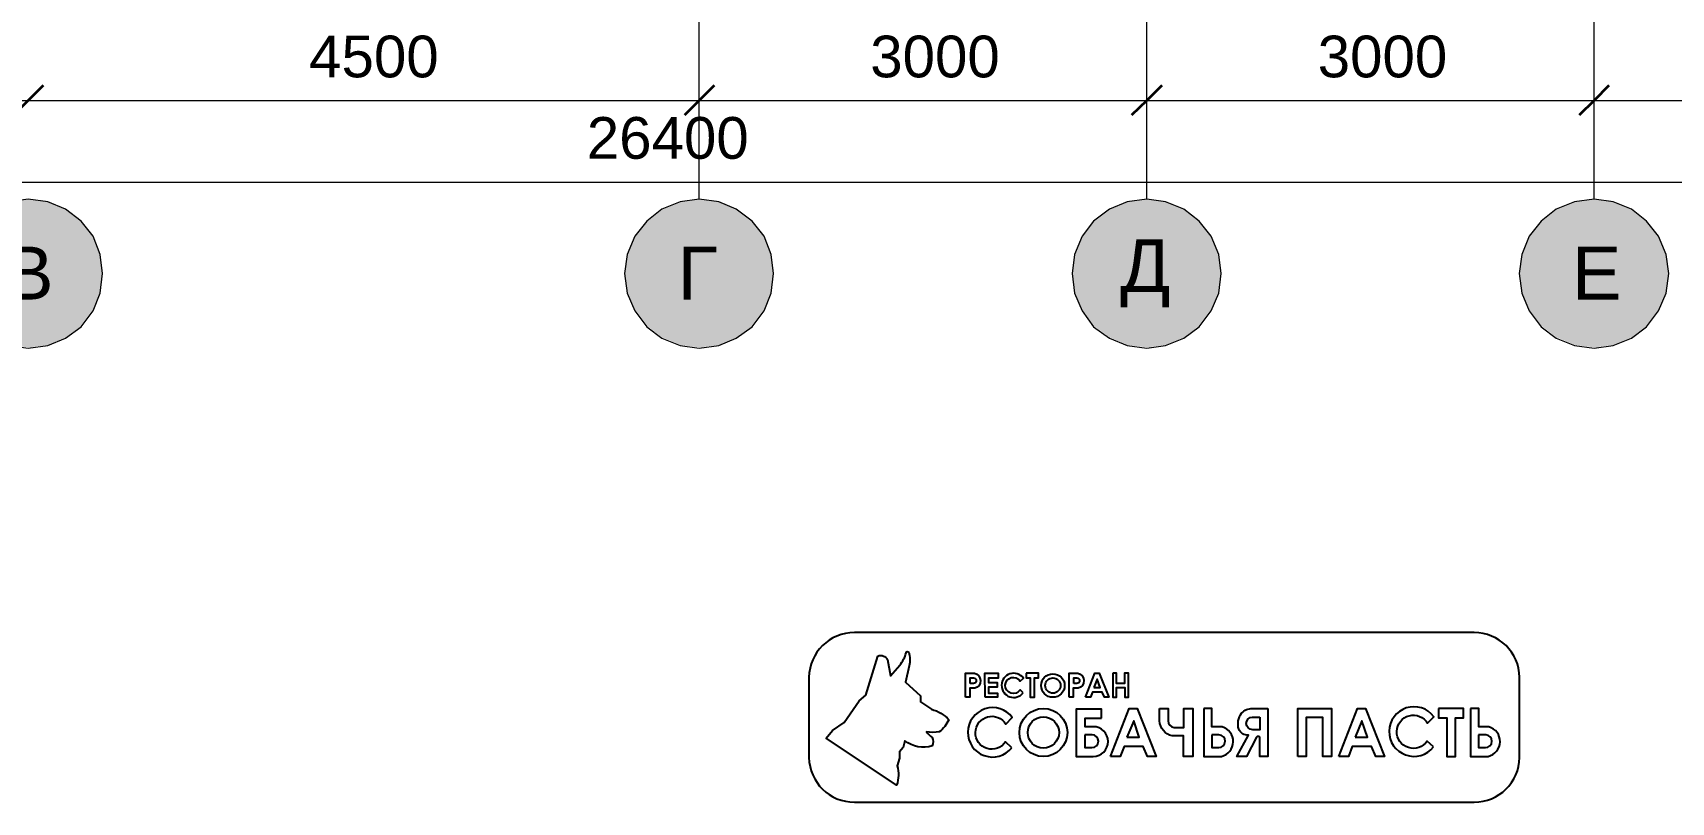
# Model space of a CAD drawing. Header units: millimetres. Extents: x -6983 to 114033, y -5968 to 36007.
# Drawn here: x 81509 to 92497, y -5239 to -80 of the extents above; entities that cross this region are included whole.
import ezdxf

# ---------------------------------------------------------------- set-up
doc = ezdxf.new("R2010")
doc.units = ezdxf.units.MM
doc.layers.add('PDF _Геометрия', color=7, linetype='Continuous')
doc.layers.add('PDF _Текст', color=7, linetype='Continuous')
doc.layers.add('PDF _Сплошная заливка', color=7, linetype='Continuous', true_color=0xffffff)
doc.styles.add('PDF Arial', font='arial.ttf')

msp = doc.modelspace()

# ---------------------------------------------------------------- hatches: boundary and pattern name
at = {"layer": 'PDF _Сплошная заливка', "transparency": 33554559}
for points in [[(81579, -1204), (81512, -1196), (81448, -1196), (81414, -1200), (81385, -1204), (81351, -1208), (81334, -1217), (81321, -1221), (81313, -1225), (81300, -1230), (81283, -1238), (81270, -1242), (81262, -1246), (81249, -1251), (81241, -1255), (81228, -1259), (81215, -1272), (81207, -1276), (81194, -1289), (81186, -1293), (81173, -1306), (81164, -1310), (81152, -1323), (81143, -1327), (81135, -1335), (81126, -1340), (81122, -1348), (81114, -1357), (81109, -1365), (81097, -1378), (81092, -1386), (81080, -1399), (81075, -1407), (81063, -1420), (81059, -1428), (81046, -1441), (81042, -1454), (81037, -1462), (81033, -1475), (81029, -1484), (81025, -1496), (81016, -1513), (81012, -1526), (81008, -1534), (81004, -1547), (80995, -1564), (80991, -1598), (80987, -1627), (80982, -1661), (80978, -1691), (80982, -1695), (80982, -1725), (80987, -1725), (80987, -1759), (80991, -1759), (80991, -1793), (80995, -1793), (80995, -1826), (80999, -1826), (80999, -1835), (81004, -1835), (81004, -1843), (81008, -1843), (81008, -1856), (81012, -1856), (81012, -1865), (81016, -1865), (81016, -1873), (81020, -1873), (81020, -1886), (81025, -1886), (81025, -1894), (81029, -1894), (81029, -1903), (81033, -1903), (81033, -1915), (81037, -1915), (81037, -1924), (81042, -1924), (81042, -1932), (81046, -1932), (81046, -1945), (81050, -1945), (81063, -1958), (81063, -1966), (81067, -1966), (81075, -1975), (81075, -1983), (81080, -1983), (81088, -1992), (81088, -2000), (81092, -2000), (81101, -2008), (81101, -2017), (81105, -2017), (81114, -2025), (81114, -2034), (81118, -2034), (81126, -2042), (81126, -2051), (81135, -2051), (81143, -2059), (81152, -2063), (81160, -2072), (81169, -2076), (81177, -2085), (81186, -2089), (81194, -2097), (81202, -2102), (81211, -2110), (81219, -2114), (81228, -2123), (81241, -2127), (81249, -2131), (81262, -2135), (81270, -2140), (81283, -2144), (81300, -2152), (81313, -2157), (81321, -2161), (81334, -2165), (81351, -2174), (81385, -2178), (81414, -2182), (81448, -2186), (81512, -2190), (81512, -2186), (81579, -2178), (81609, -2174), (81622, -2169), (81639, -2161), (81651, -2157), (81668, -2148), (81681, -2144), (81698, -2135), (81710, -2131), (81736, -2119), (81740, -2114), (81749, -2110), (81757, -2102), (81766, -2097), (81770, -2093), (81778, -2089), (81787, -2080), (81795, -2076), (81799, -2072), (81808, -2068), (81816, -2059), (81825, -2055), (81846, -2034), (81850, -2025), (81859, -2017), (81863, -2008), (81871, -2000), (81876, -1992), (81884, -1983), (81888, -1975), (81897, -1966), (81901, -1958), (81909, -1949), (81918, -1932), (81922, -1920), (81926, -1911), (81931, -1898), (81935, -1890), (81939, -1877), (81943, -1869), (81948, -1856), (81952, -1848), (81960, -1822), (81964, -1793), (81973, -1725), (81977, -1661), (81973, -1661), (81973, -1632), (81969, -1632), (81969, -1598), (81964, -1598), (81964, -1568), (81960, -1568), (81960, -1555), (81956, -1555), (81956, -1543), (81952, -1543), (81952, -1534), (81948, -1534), (81948, -1522), (81943, -1522), (81943, -1509), (81939, -1509), (81939, -1500), (81935, -1500), (81935, -1488), (81931, -1488), (81931, -1475), (81926, -1475), (81926, -1467), (81922, -1467), (81922, -1454), (81918, -1454), (81918, -1445), (81914, -1445), (81914, -1437), (81905, -1428), (81901, -1428), (81901, -1420), (81888, -1407), (81884, -1407), (81884, -1399), (81871, -1386), (81867, -1386), (81867, -1378), (81854, -1365), (81850, -1365), (81850, -1357), (81821, -1327), (81812, -1323), (81804, -1314), (81795, -1310), (81787, -1301), (81778, -1297), (81770, -1289), (81761, -1285), (81753, -1276), (81744, -1272), (81736, -1263), (81710, -1251), (81698, -1246), (81681, -1238), (81668, -1234), (81651, -1225), (81639, -1221), (81622, -1213), (81609, -1208)], [(86079, -1204), (86012, -1196), (85948, -1196), (85914, -1200), (85885, -1204), (85851, -1208), (85834, -1217), (85821, -1221), (85813, -1225), (85800, -1230), (85783, -1238), (85770, -1242), (85762, -1246), (85749, -1251), (85741, -1255), (85728, -1259), (85715, -1272), (85707, -1276), (85694, -1289), (85686, -1293), (85673, -1306), (85664, -1310), (85652, -1323), (85643, -1327), (85635, -1335), (85626, -1340), (85622, -1348), (85614, -1357), (85609, -1365), (85597, -1378), (85592, -1386), (85580, -1399), (85575, -1407), (85563, -1420), (85559, -1428), (85546, -1441), (85542, -1454), (85537, -1462), (85533, -1475), (85529, -1484), (85525, -1496), (85516, -1513), (85512, -1526), (85508, -1534), (85504, -1547), (85495, -1564), (85491, -1598), (85487, -1627), (85482, -1661), (85478, -1691), (85482, -1695), (85482, -1725), (85487, -1725), (85487, -1759), (85491, -1759), (85491, -1793), (85495, -1793), (85495, -1826), (85499, -1826), (85499, -1835), (85504, -1835), (85504, -1843), (85508, -1843), (85508, -1856), (85512, -1856), (85512, -1865), (85516, -1865), (85516, -1873), (85520, -1873), (85520, -1886), (85525, -1886), (85525, -1894), (85529, -1894), (85529, -1903), (85533, -1903), (85533, -1915), (85537, -1915), (85537, -1924), (85542, -1924), (85542, -1932), (85546, -1932), (85546, -1945), (85550, -1945), (85563, -1958), (85563, -1966), (85567, -1966), (85575, -1975), (85575, -1983), (85580, -1983), (85588, -1992), (85588, -2000), (85592, -2000), (85601, -2008), (85601, -2017), (85605, -2017), (85614, -2025), (85614, -2034), (85618, -2034), (85626, -2042), (85626, -2051), (85635, -2051), (85643, -2059), (85652, -2063), (85660, -2072), (85669, -2076), (85677, -2085), (85686, -2089), (85694, -2097), (85702, -2102), (85711, -2110), (85719, -2114), (85728, -2123), (85741, -2127), (85749, -2131), (85762, -2135), (85770, -2140), (85783, -2144), (85800, -2152), (85813, -2157), (85821, -2161), (85834, -2165), (85851, -2174), (85885, -2178), (85914, -2182), (85948, -2186), (86012, -2190), (86012, -2186), (86079, -2178), (86109, -2174), (86122, -2169), (86139, -2161), (86151, -2157), (86168, -2148), (86181, -2144), (86198, -2135), (86210, -2131), (86236, -2119), (86240, -2114), (86249, -2110), (86257, -2102), (86266, -2097), (86270, -2093), (86278, -2089), (86287, -2080), (86295, -2076), (86299, -2072), (86308, -2068), (86316, -2059), (86325, -2055), (86346, -2034), (86350, -2025), (86359, -2017), (86363, -2008), (86371, -2000), (86376, -1992), (86384, -1983), (86388, -1975), (86397, -1966), (86401, -1958), (86409, -1949), (86418, -1932), (86422, -1920), (86426, -1911), (86431, -1898), (86435, -1890), (86439, -1877), (86443, -1869), (86448, -1856), (86452, -1848), (86460, -1822), (86464, -1793), (86473, -1725), (86477, -1661), (86473, -1661), (86473, -1632), (86469, -1632), (86469, -1598), (86464, -1598), (86464, -1568), (86460, -1568), (86460, -1555), (86456, -1555), (86456, -1543), (86452, -1543), (86452, -1534), (86448, -1534), (86448, -1522), (86443, -1522), (86443, -1509), (86439, -1509), (86439, -1500), (86435, -1500), (86435, -1488), (86431, -1488), (86431, -1475), (86426, -1475), (86426, -1467), (86422, -1467), (86422, -1454), (86418, -1454), (86418, -1445), (86414, -1445), (86414, -1437), (86405, -1428), (86401, -1428), (86401, -1420), (86388, -1407), (86384, -1407), (86384, -1399), (86371, -1386), (86367, -1386), (86367, -1378), (86354, -1365), (86350, -1365), (86350, -1357), (86321, -1327), (86312, -1323), (86304, -1314), (86295, -1310), (86287, -1301), (86278, -1297), (86270, -1289), (86261, -1285), (86253, -1276), (86244, -1272), (86236, -1263), (86210, -1251), (86198, -1246), (86181, -1238), (86168, -1234), (86151, -1225), (86139, -1221), (86122, -1213), (86109, -1208)], [(89043, -1200), (89013, -1196), (88949, -1196), (88848, -1208), (88831, -1217), (88818, -1221), (88801, -1230), (88789, -1234), (88772, -1242), (88759, -1246), (88742, -1255), (88729, -1259), (88717, -1272), (88708, -1276), (88700, -1285), (88691, -1289), (88683, -1297), (88674, -1301), (88666, -1310), (88657, -1314), (88649, -1323), (88640, -1327), (88632, -1335), (88623, -1340), (88619, -1348), (88611, -1357), (88607, -1365), (88598, -1373), (88594, -1382), (88585, -1390), (88581, -1399), (88573, -1407), (88568, -1416), (88560, -1424), (88556, -1433), (88547, -1441), (88543, -1454), (88539, -1462), (88535, -1475), (88530, -1484), (88526, -1496), (88518, -1513), (88513, -1526), (88509, -1534), (88505, -1547), (88496, -1564), (88492, -1598), (88488, -1627), (88484, -1661), (88480, -1691), (88484, -1695), (88484, -1725), (88488, -1725), (88488, -1759), (88492, -1759), (88492, -1793), (88496, -1793), (88496, -1826), (88501, -1826), (88501, -1835), (88505, -1835), (88505, -1843), (88509, -1843), (88509, -1856), (88513, -1856), (88513, -1865), (88518, -1865), (88518, -1873), (88522, -1873), (88522, -1886), (88526, -1886), (88526, -1894), (88530, -1894), (88530, -1903), (88535, -1903), (88535, -1915), (88539, -1915), (88539, -1924), (88543, -1924), (88543, -1932), (88547, -1932), (88547, -1945), (88552, -1945), (88560, -1953), (88560, -1962), (88564, -1962), (88573, -1970), (88573, -1979), (88577, -1979), (88581, -1983), (88581, -1992), (88585, -1992), (88594, -2000), (88594, -2008), (88598, -2008), (88602, -2013), (88602, -2021), (88607, -2021), (88615, -2030), (88615, -2038), (88619, -2038), (88623, -2042), (88623, -2051), (88632, -2051), (88636, -2055), (88645, -2059), (88653, -2068), (88662, -2072), (88666, -2076), (88674, -2080), (88683, -2089), (88691, -2093), (88695, -2097), (88704, -2102), (88712, -2110), (88721, -2114), (88729, -2123), (88742, -2127), (88759, -2135), (88772, -2140), (88789, -2148), (88801, -2152), (88818, -2161), (88831, -2165), (88848, -2174), (88949, -2186), (89013, -2190), (89013, -2186), (89043, -2182), (89076, -2178), (89106, -2174), (89119, -2169), (89127, -2165), (89140, -2161), (89148, -2157), (89161, -2152), (89178, -2144), (89191, -2140), (89199, -2135), (89212, -2131), (89237, -2119), (89246, -2110), (89254, -2106), (89263, -2097), (89271, -2093), (89280, -2085), (89288, -2080), (89297, -2072), (89305, -2068), (89314, -2059), (89322, -2055), (89343, -2034), (89347, -2025), (89356, -2017), (89360, -2008), (89369, -2000), (89373, -1992), (89381, -1983), (89385, -1975), (89394, -1966), (89398, -1958), (89407, -1949), (89419, -1924), (89424, -1911), (89432, -1894), (89436, -1881), (89445, -1865), (89449, -1852), (89457, -1835), (89462, -1822), (89466, -1793), (89474, -1725), (89479, -1661), (89474, -1661), (89474, -1632), (89470, -1632), (89470, -1598), (89466, -1598), (89466, -1568), (89462, -1568), (89462, -1555), (89457, -1555), (89457, -1547), (89453, -1547), (89453, -1534), (89449, -1534), (89449, -1526), (89445, -1526), (89445, -1513), (89441, -1513), (89441, -1505), (89436, -1505), (89436, -1496), (89432, -1496), (89432, -1484), (89428, -1484), (89428, -1475), (89424, -1475), (89424, -1462), (89419, -1462), (89419, -1454), (89415, -1454), (89415, -1445), (89411, -1445), (89411, -1437), (89402, -1428), (89398, -1428), (89398, -1420), (89385, -1407), (89381, -1407), (89381, -1399), (89369, -1386), (89364, -1386), (89364, -1378), (89352, -1365), (89347, -1365), (89347, -1357), (89318, -1327), (89309, -1323), (89297, -1310), (89288, -1306), (89275, -1293), (89267, -1289), (89254, -1276), (89246, -1272), (89237, -1263), (89212, -1251), (89199, -1246), (89191, -1242), (89178, -1238), (89161, -1230), (89148, -1225), (89140, -1221), (89127, -1217), (89119, -1213), (89106, -1208), (89076, -1204)], [(92044, -1200), (92014, -1196), (91951, -1196), (91849, -1208), (91832, -1217), (91820, -1221), (91811, -1225), (91798, -1230), (91782, -1238), (91769, -1242), (91760, -1246), (91748, -1251), (91739, -1255), (91726, -1259), (91714, -1272), (91705, -1276), (91693, -1289), (91684, -1293), (91671, -1306), (91663, -1310), (91650, -1323), (91642, -1327), (91633, -1335), (91625, -1340), (91621, -1348), (91612, -1357), (91608, -1365), (91595, -1378), (91591, -1386), (91578, -1399), (91574, -1407), (91561, -1420), (91557, -1428), (91544, -1441), (91540, -1454), (91536, -1462), (91532, -1475), (91528, -1484), (91523, -1496), (91515, -1513), (91511, -1526), (91506, -1534), (91502, -1547), (91494, -1564), (91489, -1598), (91485, -1627), (91481, -1661), (91477, -1691), (91481, -1695), (91481, -1725), (91485, -1725), (91485, -1759), (91489, -1759), (91489, -1793), (91494, -1793), (91494, -1826), (91498, -1826), (91498, -1835), (91502, -1835), (91502, -1843), (91506, -1843), (91506, -1856), (91511, -1856), (91511, -1865), (91515, -1865), (91515, -1873), (91519, -1873), (91519, -1886), (91523, -1886), (91523, -1894), (91528, -1894), (91528, -1903), (91532, -1903), (91532, -1915), (91536, -1915), (91536, -1924), (91540, -1924), (91540, -1932), (91544, -1932), (91544, -1945), (91549, -1945), (91561, -1958), (91561, -1966), (91566, -1966), (91574, -1975), (91574, -1983), (91578, -1983), (91587, -1992), (91587, -2000), (91591, -2000), (91599, -2008), (91599, -2017), (91604, -2017), (91612, -2025), (91612, -2034), (91616, -2034), (91625, -2042), (91625, -2051), (91633, -2051), (91642, -2059), (91650, -2063), (91659, -2072), (91667, -2076), (91676, -2085), (91684, -2089), (91693, -2097), (91701, -2102), (91710, -2110), (91718, -2114), (91726, -2123), (91739, -2127), (91748, -2131), (91760, -2135), (91769, -2140), (91782, -2144), (91798, -2152), (91811, -2157), (91820, -2161), (91832, -2165), (91849, -2174), (91951, -2186), (92014, -2190), (92014, -2186), (92044, -2182), (92078, -2178), (92107, -2174), (92120, -2169), (92129, -2165), (92141, -2161), (92150, -2157), (92163, -2152), (92179, -2144), (92192, -2140), (92201, -2135), (92213, -2131), (92239, -2119), (92247, -2110), (92256, -2106), (92264, -2097), (92273, -2093), (92281, -2085), (92290, -2080), (92298, -2072), (92306, -2068), (92315, -2059), (92323, -2055), (92345, -2034), (92349, -2025), (92357, -2017), (92361, -2008), (92370, -2000), (92374, -1992), (92383, -1983), (92387, -1975), (92395, -1966), (92400, -1958), (92408, -1949), (92421, -1924), (92425, -1911), (92433, -1894), (92438, -1881), (92446, -1865), (92450, -1852), (92459, -1835), (92463, -1822), (92467, -1793), (92476, -1725), (92480, -1661), (92476, -1661), (92476, -1632), (92472, -1632), (92472, -1598), (92467, -1598), (92467, -1568), (92463, -1568), (92463, -1555), (92459, -1555), (92459, -1547), (92455, -1547), (92455, -1534), (92450, -1534), (92450, -1526), (92446, -1526), (92446, -1513), (92442, -1513), (92442, -1505), (92438, -1505), (92438, -1496), (92433, -1496), (92433, -1484), (92429, -1484), (92429, -1475), (92425, -1475), (92425, -1462), (92421, -1462), (92421, -1454), (92417, -1454), (92417, -1445), (92412, -1445), (92412, -1437), (92404, -1428), (92400, -1428), (92400, -1420), (92387, -1407), (92383, -1407), (92383, -1399), (92370, -1386), (92366, -1386), (92366, -1378), (92353, -1365), (92349, -1365), (92349, -1357), (92319, -1327), (92311, -1323), (92298, -1310), (92290, -1306), (92277, -1293), (92268, -1289), (92256, -1276), (92247, -1272), (92239, -1263), (92213, -1251), (92201, -1246), (92192, -1242), (92179, -1238), (92163, -1230), (92150, -1225), (92141, -1221), (92129, -1217), (92120, -1213), (92107, -1208), (92078, -1204)], [(81317, -1373), (81317, -1975), (81600, -1975), (81600, -1373)], [(85834, -1373), (85834, -1975), (86083, -1975), (86083, -1373)], [(88801, -1373), (88801, -1975), (89123, -1975), (89123, -1373)], [(91832, -1373), (91832, -1975), (92082, -1975), (92082, -1373)]]:
    msp.add_hatch(color=256, dxfattribs=at).paths.add_polyline_path(points)

# ---------------------------------------------------------------- linework, layer by layer
for points in [[(89287, -5239), (91175, -5239, 0.409336), (91480, -4940), (91480, -4402, 0.409336), (91175, -4102), (89287, -4102), (87019, -4102, 0.409336), (86714, -4402), (86714, -4940, 0.409336), (87019, -5239)], [(87365, -4237, -0.669921), (87384, -4234, -0.133943), (87387, -4326), (87362, -4434), (87462, -4525), (87462, -4567), (87536, -4616, -0.140186), (87652, -4687, -0.122127), (87588, -4768, -0.085879), (87502, -4768, 0.096009), (87541, -4805, -0.232814), (87541, -4861, -0.250795), (87358, -4828), (87346, -4873), (87322, -4902), (87322, -4944), (87305, -4996, -0.166713), (87302, -5124), (86829, -4809), (86871, -4759), (86951, -4704), (87051, -4559), (87096, -4522), (87176, -4259, -0.36877), (87241, -4283), (87262, -4391), (87323, -4320, 0.118555)], [(88151, -4506), (88130, -4486, -3.445655), (88131, -4428), (88152, -4407, 2.93917)], [(88075, -4874), (88033, -4834, -3.445655), (88035, -4716), (88078, -4672, 2.93917)], [(90902, -4869), (90860, -4829, -3.445655), (90863, -4710), (90905, -4666, 2.93917)]]:
    msp.add_lwpolyline(points, format="xyb", close=True)
for points in [[(87765, -4536), (87765, -4375), (87824, -4375, -0.778324), (87827, -4475), (87793, -4475), (87793, -4536), (87765, -4536)], [(88459, -4536), (88459, -4375), (88518, -4375, -0.778324), (88520, -4475), (88486, -4475), (88486, -4536), (88459, -4536)], [(87796, -4444), (87796, -4406), (87817, -4406, -0.983458), (87818, -4444), (87796, -4444)], [(88490, -4444), (88490, -4406), (88510, -4406, -0.983458), (88511, -4444), (88490, -4444)], [(89066, -4612), (89123, -4612), (89123, -4694, 0.388949), (89163, -4738), (89228, -4738), (89228, -4612), (89288, -4612), (89288, -4932), (89226, -4932), (89226, -4795), (89150, -4795, -0.335578), (89066, -4694), (89066, -4612)], [(89362, -4612), (89362, -4932), (89480, -4932, 0.779781), (89485, -4734), (89417, -4734), (89417, -4612), (89362, -4612)], [(89792, -4612), (89792, -4932), (89738, -4932), (89738, -4803, 0.428121), (89716, -4803), (89648, -4932), (89583, -4932), (89661, -4789, -0.321249), (89597, -4750, -0.241783), (89616, -4642, -0.23163), (89688, -4612), (89792, -4612)], [(91151, -4612), (91151, -4932), (91269, -4932, 0.779781), (91274, -4734), (91206, -4734), (91206, -4612), (91151, -4612)], [(88675, -4676), (88675, -4616), (88507, -4616), (88507, -4932), (88621, -4932, 1), (88621, -4733), (88567, -4733), (88567, -4676), (88675, -4676)], [(89737, -4668), (89737, -4754), (89690, -4754, -0.983458), (89689, -4668), (89737, -4668)], [(88565, -4787), (88565, -4873), (88612, -4873, 0.983458), (88613, -4787), (88565, -4787)], [(89415, -4787), (89415, -4873), (89462, -4873, 0.983458), (89464, -4787), (89415, -4787)], [(91204, -4787), (91204, -4873), (91251, -4873, 0.983458), (91253, -4787), (91204, -4787)]]:
    msp.add_lwpolyline(points, format="xyb")
for points in [[(87895, -4536), (87894, -4375), (87982, -4375), (87982, -4408), (87919, -4408), (87919, -4437), (87976, -4437), (87976, -4468), (87919, -4468), (87919, -4508), (87978, -4508), (87978, -4536), (87895, -4536)], [(88170, -4375), (88170, -4406), (88197, -4406), (88197, -4535), (88226, -4535), (88226, -4406), (88253, -4406), (88253, -4374), (88170, -4374)], [(88568, -4536), (88632, -4375), (88660, -4375), (88725, -4536), (88696, -4536), (88681, -4502), (88615, -4502), (88602, -4536), (88568, -4536)], [(88751, -4375), (88751, -4536), (88777, -4536), (88777, -4471), (88832, -4471), (88832, -4536), (88858, -4536), (88858, -4375), (88830, -4375), (88830, -4443), (88777, -4443), (88777, -4375), (88751, -4375)], [(88625, -4470), (88667, -4470), (88648, -4414), (88625, -4470)], [(88736, -4932), (88861, -4612), (88916, -4612), (89043, -4932), (88985, -4932), (88956, -4865), (88827, -4865), (88802, -4932), (88736, -4932)], [(89992, -4932), (89992, -4612), (90219, -4612), (90219, -4932), (90160, -4932), (90160, -4672), (90048, -4672), (90048, -4932), (89992, -4932)], [(90267, -4932), (90392, -4612), (90446, -4612), (90574, -4932), (90515, -4932), (90487, -4865), (90358, -4865), (90333, -4932), (90267, -4932)], [(90937, -4612), (90937, -4674), (90991, -4674), (90991, -4932), (91051, -4932), (91051, -4674), (91103, -4674), (91103, -4612), (90937, -4612)], [(88847, -4804), (88929, -4804), (88892, -4693), (88847, -4804)], [(90378, -4804), (90460, -4804), (90423, -4693), (90378, -4804)]]:
    msp.add_lwpolyline(points)
for centre, radius in [((88350, -4457), 78.7), ((88350, -4457), 51.5), ((88286, -4772), 161), ((88286, -4772), 105)]:
    msp.add_circle(centre, radius)
at = {"layer": 'PDF _Геометрия', "lineweight": 20}
for points in [[(85978, -1196), (85978, 193)], [(88979, -1196), (88979, 193)], [(91980, -1196), (91980, 193)]]:
    msp.add_lwpolyline(points, dxfattribs=at)
at = {"layer": 'PDF _Геометрия', "lineweight": 35}
for points in [[(81579, -434), (81478, -535), (81380, -633)], [(86079, -434), (85978, -535), (85880, -633)], [(89081, -434), (88979, -535), (88877, -633)], [(92078, -434), (91980, -535), (91879, -633)]]:
    msp.add_lwpolyline(points, dxfattribs=at)
at = {"layer": 'PDF _Геометрия', "lineweight": 9}
for points in [[(85978, -590), (85978, -535), (85978, -383)], [(88979, -590), (88979, -535), (88979, -383)], [(91980, -590), (91980, -535), (91980, -383)], [(72329, -535), (76978, -535), (81478, -535), (85978, -535), (88979, -535), (91980, -535), (94080, -535), (95879, -535), (97077, -535), (99029, -535)], [(72329, -1081), (99029, -1081)]]:
    msp.add_lwpolyline(points, dxfattribs=at)
at = {"layer": 'PDF _Геометрия', "lineweight": 20}
for points in [[(80978, -1695), (80995, -1826), (81046, -1945), (81126, -2051), (81228, -2127), (81351, -2178), (81478, -2195), (81609, -2178), (81727, -2127), (81833, -2051), (81914, -1945), (81960, -1826), (81977, -1695), (81960, -1568), (81914, -1445), (81833, -1344), (81727, -1263), (81609, -1213), (81478, -1196), (81351, -1213), (81228, -1263), (81126, -1344), (81046, -1445), (80995, -1568)], [(85478, -1695), (85495, -1826), (85546, -1945), (85626, -2051), (85728, -2127), (85851, -2178), (85978, -2195), (86109, -2178), (86227, -2127), (86333, -2051), (86414, -1945), (86460, -1826), (86477, -1695), (86460, -1568), (86414, -1445), (86333, -1344), (86227, -1263), (86109, -1213), (85978, -1196), (85851, -1213), (85728, -1263), (85626, -1344), (85546, -1445), (85495, -1568)], [(88480, -1695), (88496, -1826), (88547, -1945), (88623, -2051), (88729, -2127), (88848, -2178), (88979, -2195), (89106, -2178), (89229, -2127), (89330, -2051), (89411, -1945), (89462, -1826), (89479, -1695), (89462, -1568), (89411, -1445), (89330, -1344), (89229, -1263), (89106, -1213), (88979, -1196), (88848, -1213), (88729, -1263), (88623, -1344), (88547, -1445), (88496, -1568)], [(91477, -1695), (91494, -1826), (91544, -1945), (91625, -2051), (91726, -2127), (91849, -2178), (91980, -2195), (92107, -2178), (92230, -2127), (92332, -2051), (92412, -1945), (92463, -1826), (92480, -1695), (92463, -1568), (92412, -1445), (92332, -1344), (92230, -1263), (92107, -1213), (91980, -1196), (91849, -1213), (91726, -1263), (91625, -1344), (91544, -1445), (91494, -1568)]]:
    msp.add_lwpolyline(points, close=True, dxfattribs=at)

# ---------------------------------------------------------------- texts
at = {"layer": 'PDF _Текст', "attachment_point": 7, "style": 'PDF Arial'}
for s, insert, char_height in [('4500', (83362, -383), 279.6), ('3000', (87125, -383), 279.6), ('3000', (90126, -383), 279.6), ('26400', (85224, -929), 279.6), ('В', (81317, -1869), 355), ('Г', (85834, -1869), 355), ('Д', (88801, -1922), 355), ('Е', (91832, -1869), 355)]:
    msp.add_mtext(s, dxfattribs=dict(at, insert=insert, char_height=char_height))

doc.saveas('drawing.dxf')
